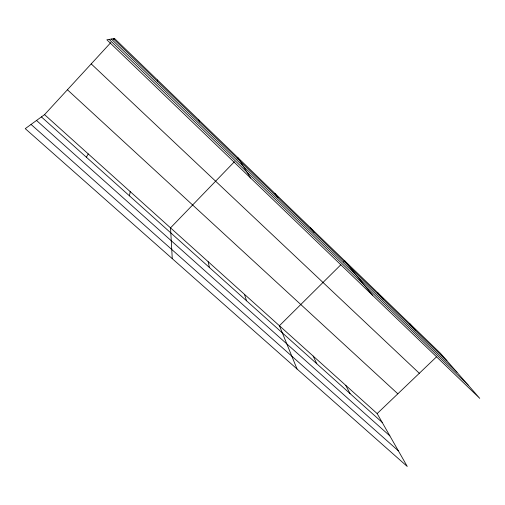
<?xml version="1.0" encoding="UTF-8"?>
<svg xmlns="http://www.w3.org/2000/svg" width="505" height="505" viewBox="0 0 505 505"><rect width="100%" height="100%" fill="white"/><g stroke="black" fill="none" stroke-linecap="round" stroke-linejoin="round"><path stroke-width="0.76" d="M157.383 81.286L157.434 79.96M129.45 195.833L130.214 191.629M86.349 157.2L88.255 153.918M44.547 114.635L377.159 413.582L407.27 466.469L25.25 128.649L44.547 114.635L110.829 42.565M113.48 39.687L114.54 38.532L440.341 353.191L479.75 398.363L106.864 39.788L114.54 38.532M234.37 161.77L170.532 227.869L172.268 258.655M237.047 158.993L238.12 157.888L250.638 178.044M340.856 264.753L279.416 325.731L297.035 368.991M343.64 261.981L344.757 260.877L372.387 295.122M377.159 413.582L436.364 356.991M31.051 124.438L398.382 450.858M36.524 120.461L389.866 435.897M41.41 116.914L382.165 422.369M67.417 89.77L397.839 393.818M91.209 63.895L419.32 373.283M111.353 39.055L456.956 372.229M109.175 39.409L468.103 385.012M113.29 38.733L446.881 360.684M409.599 323.497L415.527 330.422M377.759 292.748L383.024 299.055M310.531 227.818L314.312 232.742M275.01 193.516L277.958 197.657M345.71 385.315L350.066 393.597M313.15 356.05L316.805 363.783M198.598 119.71L199.633 122.065M244.452 294.308L246.547 300.803M208.18 261.704L209.405 267.511"/></g></svg>
